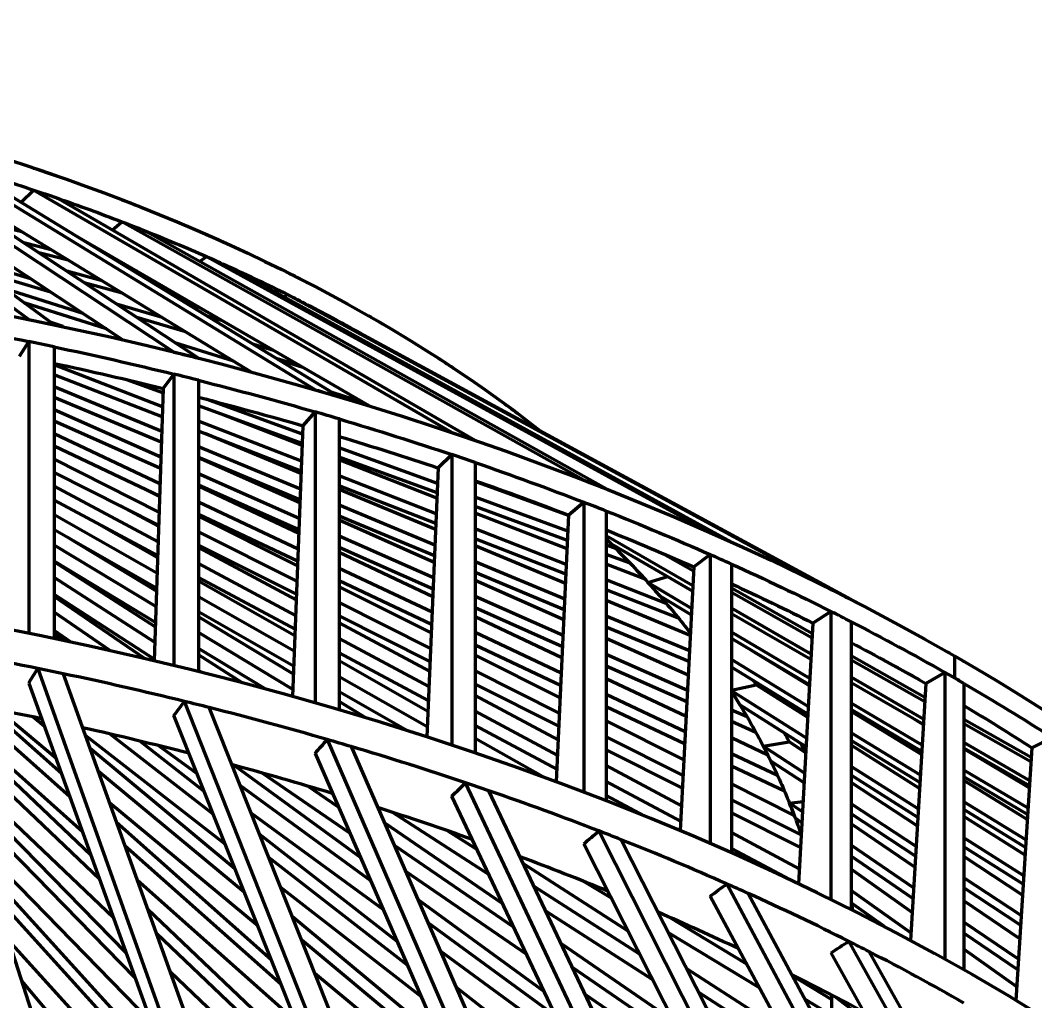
# Model space of a CAD drawing. Header units: inches. Extents: x -0.1 to 57.6, y -5.7 to 33.1.
# Drawn here: x 45.13 to 48.096, y 11.746 to 14.612 of the extents above; entities that cross this region are included whole.
import ezdxf

# ---------------------------------------------------------------- set-up
doc = ezdxf.new("R2010")
doc.units = ezdxf.units.IN
doc.header["$LTSCALE"] = 0.75
doc.header["$MEASUREMENT"] = 0
doc.layers.add('Visible', color=7, linetype='Continuous', lineweight=70)
doc.layers.add('Visible Narrow', color=7, linetype='Continuous', lineweight=35)

msp = doc.modelspace()

# ---------------------------------------------------------------- linework, layer by layer
at = {"layer": 'Visible', "extrusion": (0, 0.817547, -0.575862)}
for p, q in [((45.1545, 13.7382), (44.3416, 14.3355)), ((45.1545, 13.7382), (44.3416, 14.3355)), ((45.2286, 13.7228), (44.4156, 14.3202)), ((45.2286, 13.7228), (44.4156, 14.3202)), ((45.5783, 13.6431), (44.6251, 14.2724)), ((45.5783, 13.6431), (44.6251, 14.2724)), ((45.6506, 13.6251), (44.6974, 14.2544)), ((45.6506, 13.6251), (44.6974, 14.2544)), ((45.4308, 13.6782), (44.5939, 14.2308)), ((45.4308, 13.6782), (44.5939, 14.2308)), ((45.9909, 13.5329), (44.9013, 14.1992)), ((45.9909, 13.5329), (44.9013, 14.1992)), ((46.061, 13.5123), (44.9714, 14.1786)), ((46.061, 13.5123), (44.9714, 14.1786)), ((45.8035, 13.5852), (44.8655, 14.1588)), ((45.8035, 13.5852), (44.8655, 14.1588)), ((45.1321, 14.0803), (45.1688, 14.1161)), ((45.1321, 14.0803), (45.1688, 14.1161)), ((46.3906, 13.408), (45.1688, 14.1161)), ((46.3906, 13.408), (45.1688, 14.1161)), ((46.4583, 13.3849), (45.2366, 14.093)), ((46.4583, 13.3849), (45.2366, 14.093)), ((45.1346, 13.9942), (45.0679, 14.0098)), ((45.3983, 13.9993), (45.4269, 14.0235)), ((45.3983, 13.9993), (45.4269, 14.0235)), ((46.7759, 13.2688), (45.4269, 14.0235)), ((46.7759, 13.2688), (45.4269, 14.0235)), ((46.1491, 13.4857), (45.2954, 13.9805)), ((46.1491, 13.4857), (45.2954, 13.9805)), ((46.841, 13.2434), (45.492, 13.998)), ((46.841, 13.2434), (45.492, 13.998)), ((45.22, 13.942), (45.1399, 13.9623)), ((45.3173, 13.9678), (45.3154, 13.9682)), ((45.3641, 13.9407), (45.3583, 13.942)), ((45.1594, 13.8574), (44.9689, 13.9137)), ((45.2702, 13.9113), (45.184, 13.9331)), ((45.6545, 13.9071), (45.6743, 13.9217)), ((45.6545, 13.9071), (45.6743, 13.9217)), ((47.1453, 13.1161), (45.6743, 13.9217)), ((47.1453, 13.1161), (45.6743, 13.9217)), ((45.4719, 13.8782), (45.4561, 13.8822)), ((47.2075, 13.0883), (45.7365, 13.8939)), ((47.2075, 13.0883), (45.7365, 13.8939)), ((45.2185, 13.8184), (45.018, 13.8776)), ((45.369, 13.8509), (45.2658, 13.8792)), ((45.5269, 13.8463), (45.5063, 13.8515)), ((45.3134, 13.7557), (45.0853, 13.8282)), ((45.4275, 13.8151), (45.3169, 13.8454)), ((45.8998, 13.8045), (45.9101, 13.8112)), ((45.8998, 13.8045), (45.9101, 13.8112)), ((47.4973, 12.9502), (45.9101, 13.8112)), ((47.4973, 12.9502), (45.9101, 13.8112)), ((45.3818, 13.7106), (45.1415, 13.7869)), ((45.5441, 13.7438), (45.4114, 13.783)), ((45.6534, 13.773), (45.6196, 13.7822)), ((47.5563, 12.9202), (45.9691, 13.7812)), ((47.5563, 12.9202), (45.9691, 13.7812)), ((45.6123, 13.7021), (45.4705, 13.744)), ((45.718, 13.7355), (45.6781, 13.7465)), ((45.2548, 13.7173), (45.2201, 13.7291)), ((45.1545, 13.6738), (45.1279, 13.6312)), ((45.1279, 13.6312), (45.1545, 13.6738)), ((45.1545, 13.6738), (45.1279, 13.6312)), ((45.1545, 13.6738), (45.1279, 13.6312)), ((45.1545, 13.6738), (45.1279, 13.6312)), ((45.1545, 13.6738), (45.1545, 12.8213)), ((45.1545, 13.6738), (45.1545, 12.8213)), ((45.1545, 13.6738), (45.1545, 12.8213)), ((45.1545, 13.6738), (45.1545, 12.8213)), ((45.1545, 13.6738), (45.1545, 12.8213)), ((46.1331, 13.6923), (46.1334, 13.6924)), ((46.1331, 13.6923), (46.1334, 13.6924)), ((47.5722, 12.9121), (46.1334, 13.6924)), ((47.5722, 12.9121), (46.1334, 13.6924)), ((45.2286, 13.6585), (45.2286, 12.8061)), ((45.2286, 13.6585), (45.2286, 12.8061)), ((45.2286, 13.6585), (45.2286, 12.8061)), ((45.2286, 13.6585), (45.2286, 12.8061)), ((45.2286, 13.6585), (45.2286, 12.8061)), ((45.7527, 13.6162), (45.5818, 13.6705)), ((45.8695, 13.6477), (45.8116, 13.6648)), ((45.6526, 13.6246), (45.6502, 13.6254)), ((45.9454, 13.6037), (45.8798, 13.6231)), ((45.9549, 13.5982), (45.8834, 13.6209)), ((45.5452, 13.4828), (45.2286, 13.6061)), ((45.5443, 13.4537), (45.2286, 13.5767)), ((45.5466, 13.5241), (45.4414, 13.5625)), ((45.5783, 13.5787), (45.547, 13.5371)), ((45.547, 13.5371), (45.5783, 13.5787)), ((45.5783, 13.5787), (45.547, 13.5371)), ((45.5783, 13.5787), (45.547, 13.5371)), ((45.5783, 13.5787), (45.547, 13.5371)), ((45.5783, 13.5787), (45.5783, 12.7274)), ((45.5783, 13.5787), (45.5783, 12.7274)), ((45.5783, 13.5787), (45.5783, 12.7274)), ((45.5783, 13.5787), (45.5783, 12.7274)), ((45.5783, 13.5787), (45.5783, 12.7274)), ((45.6506, 13.5607), (45.6506, 12.7096)), ((45.6506, 13.5607), (45.6506, 12.7096)), ((45.6506, 13.5607), (45.6506, 12.7096)), ((45.6506, 13.5607), (45.6506, 12.7096)), ((45.6506, 13.5607), (45.6506, 12.7096)), ((45.5429, 13.4114), (45.2286, 13.542)), ((45.547, 13.5371), (45.5206, 12.7412)), ((45.547, 13.5371), (45.5206, 12.7412)), ((45.547, 13.5371), (45.5206, 12.7412)), ((45.547, 13.5371), (45.5206, 12.7412)), ((45.547, 13.5371), (45.5206, 12.7412)), ((46.1311, 13.4961), (46.0404, 13.5249)), ((45.5418, 13.3802), (45.2286, 13.5105)), ((45.9541, 13.4029), (45.6733, 13.5053)), ((45.5404, 13.3367), (45.2286, 13.4749)), ((45.9531, 13.3759), (45.6506, 13.4862)), ((45.9909, 13.4685), (45.9551, 13.4281)), ((45.9551, 13.4281), (45.9909, 13.4685)), ((45.9909, 13.4685), (45.9551, 13.4281)), ((45.9909, 13.4685), (45.9551, 13.4281)), ((45.9909, 13.4685), (45.9551, 13.4281)), ((45.9909, 13.4685), (45.9909, 12.6186)), ((45.9909, 13.4685), (45.9909, 12.6186)), ((45.9909, 13.4685), (45.9909, 12.6186)), ((45.9909, 13.4685), (45.9909, 12.6186)), ((45.9909, 13.4685), (45.9909, 12.6186)), ((45.5393, 13.3034), (45.2286, 13.4411)), ((45.9512, 13.3246), (45.6506, 13.4417)), ((45.9529, 13.3701), (45.7173, 13.4619)), ((46.061, 13.4479), (46.061, 12.5983)), ((46.061, 13.4479), (46.061, 12.5983)), ((46.061, 13.4479), (46.061, 12.5983)), ((46.061, 13.4479), (46.061, 12.5983)), ((46.061, 13.4479), (46.061, 12.5983)), ((45.9501, 13.2956), (45.6506, 13.4123)), ((45.9498, 13.2883), (45.6688, 13.4052)), ((45.9551, 13.4281), (45.9251, 12.6372)), ((45.9551, 13.4281), (45.9251, 12.6372)), ((45.9551, 13.4281), (45.9251, 12.6372)), ((45.9551, 13.4281), (45.9251, 12.6372)), ((45.9551, 13.4281), (45.9251, 12.6372)), ((45.5378, 13.2584), (45.2286, 13.4043)), ((45.5366, 13.2228), (45.2286, 13.3682)), ((45.9481, 13.2429), (45.6506, 13.3666)), ((46.3486, 13.2591), (46.061, 13.3639)), ((45.535, 13.1761), (45.2286, 13.33)), ((45.9469, 13.2118), (45.6506, 13.335)), ((45.9466, 13.2029), (45.6506, 13.334)), ((46.3474, 13.2321), (46.061, 13.3366)), ((46.3467, 13.2166), (46.061, 13.328)), ((46.3906, 13.3436), (46.3505, 13.3046)), ((46.3505, 13.3046), (46.3906, 13.3436)), ((46.3906, 13.3436), (46.3505, 13.3046)), ((46.3906, 13.3436), (46.3505, 13.3046)), ((46.3906, 13.3436), (46.3505, 13.3046)), ((46.3906, 13.3436), (46.3906, 12.4954)), ((46.3906, 13.3436), (46.3906, 12.4954)), ((46.3906, 13.3436), (46.3906, 12.4954)), ((46.3906, 13.3436), (46.3906, 12.4954)), ((46.3906, 13.3436), (46.3906, 12.4954)), ((46.4583, 13.3205), (46.4583, 12.4727)), ((46.4583, 13.3205), (46.4583, 12.4727)), ((46.4583, 13.3205), (46.4583, 12.4727)), ((46.4583, 13.3205), (46.4583, 12.4727)), ((46.4583, 13.3205), (46.4583, 12.4727)), ((45.5338, 13.1381), (45.2286, 13.2914)), ((45.9448, 13.1575), (45.6506, 13.2879)), ((46.3505, 13.3046), (46.317, 12.5195)), ((46.3505, 13.3046), (46.317, 12.5195)), ((46.3505, 13.3046), (46.317, 12.5195)), ((46.3505, 13.3046), (46.317, 12.5195)), ((46.3505, 13.3046), (46.317, 12.5195)), ((46.3505, 13.3046), (46.3501, 13.3047)), ((46.3448, 13.1712), (46.061, 13.2818)), ((46.7316, 13.1656), (46.4583, 13.2652)), ((45.5322, 13.0892), (45.2286, 13.2515)), ((45.5366, 13.2215), (45.4917, 13.244)), ((45.9436, 13.1242), (45.6506, 13.2541)), ((45.9431, 13.1132), (45.6506, 13.2513)), ((46.3436, 13.1423), (46.061, 13.2524)), ((46.3428, 13.1249), (46.061, 13.2421)), ((45.5308, 13.0488), (45.2286, 13.2103)), ((45.9414, 13.0679), (45.6506, 13.2052)), ((46.7294, 13.1202), (46.4583, 13.2191)), ((46.7759, 13.2045), (46.7316, 13.167)), ((46.7316, 13.167), (46.7759, 13.2045)), ((46.7759, 13.2045), (46.7316, 13.167)), ((46.7759, 13.2045), (46.7316, 13.167)), ((46.7759, 13.2045), (46.7316, 13.167)), ((46.7759, 13.2045), (46.7759, 12.3584)), ((46.7759, 13.2045), (46.7759, 12.3584)), ((46.7759, 13.2045), (46.7759, 12.3584)), ((46.7759, 13.2045), (46.7759, 12.3584)), ((46.7759, 13.2045), (46.7759, 12.3584)), ((45.5291, 12.9973), (45.2286, 13.1682)), ((45.5337, 13.1346), (45.4222, 13.1942)), ((45.9401, 13.0324), (45.6506, 13.169)), ((46.3409, 13.0795), (46.061, 13.1959)), ((46.7282, 13.0933), (46.4583, 13.1917)), ((46.727, 13.0685), (46.4583, 13.1731)), ((46.841, 13.179), (46.841, 12.3333)), ((46.841, 13.179), (46.841, 12.3333)), ((46.841, 13.179), (46.841, 12.3333)), ((46.841, 13.179), (46.841, 12.3333)), ((46.841, 13.179), (46.841, 12.3333)), ((45.5306, 13.0427), (45.3477, 13.1466)), ((45.9396, 13.019), (45.6506, 13.1642)), ((46.3396, 13.0485), (46.061, 13.1644)), ((46.3387, 13.029), (46.061, 13.1521)), ((46.7316, 13.167), (46.6949, 12.3888)), ((46.7316, 13.167), (46.6949, 12.3888)), ((46.7316, 13.167), (46.6949, 12.3888)), ((46.7316, 13.167), (46.6949, 12.3888)), ((46.7316, 13.167), (46.6949, 12.3888)), ((45.5277, 12.9542), (45.2286, 13.1242)), ((45.9378, 12.9737), (45.6506, 13.118)), ((46.7248, 13.0231), (46.4583, 13.127)), ((45.5259, 12.8998), (45.2286, 13.0795)), ((45.5274, 12.945), (45.2684, 13.1016)), ((45.9364, 12.9358), (45.6506, 13.0794)), ((46.3368, 12.9837), (46.061, 13.106)), ((46.7235, 12.9942), (46.4583, 13.0975)), ((47.0942, 12.9606), (46.841, 13.1069)), ((47.0942, 12.9606), (46.841, 13.1069)), ((46.8698, 13.0691), (46.841, 13.0795)), ((47.0934, 12.9452), (46.857, 13.0819)), ((47.0934, 12.9452), (46.857, 13.0819)), ((45.9358, 12.9197), (45.6506, 13.0721)), ((46.3354, 12.9505), (46.061, 13.0721)), ((46.3345, 12.9285), (46.061, 13.0576)), ((46.7222, 12.9672), (46.4583, 13.0769)), ((46.9112, 13.0266), (46.841, 13.0522)), ((47.0964, 13.0035), (46.9999, 13.058)), ((47.0964, 13.0035), (46.9999, 13.058)), ((47.1453, 13.0517), (47.097, 13.0159)), ((47.097, 13.0159), (47.1453, 13.0517)), ((47.1453, 13.0517), (47.097, 13.0159)), ((47.1453, 13.0517), (47.097, 13.0159)), ((47.1453, 13.0517), (47.097, 13.0159)), ((47.1453, 13.0517), (47.1453, 12.2081)), ((47.1453, 13.0517), (47.1453, 12.2081)), ((47.1453, 13.0517), (47.1453, 12.2081)), ((47.1453, 13.0517), (47.1453, 12.2081)), ((47.1453, 13.0517), (47.1453, 12.2081)), ((45.5244, 12.8539), (45.2286, 13.0327)), ((45.5239, 12.841), (45.2286, 13.031)), ((45.9341, 12.8744), (45.6506, 13.0259)), ((46.7201, 12.9219), (46.4583, 13.0307)), ((46.955, 12.9796), (46.841, 13.024)), ((47.2075, 13.0239), (47.2075, 12.1807)), ((47.2075, 13.0239), (47.2075, 12.1807)), ((47.2075, 13.0239), (47.2075, 12.1807)), ((47.2075, 13.0239), (47.2075, 12.1807)), ((47.2075, 13.0239), (47.2075, 12.1807)), ((46.3325, 12.8833), (46.061, 13.0114)), ((46.7186, 12.8909), (46.4583, 12.9991)), ((47.097, 13.0159), (47.0573, 12.2457)), ((47.097, 13.0159), (47.0573, 12.2457)), ((47.097, 13.0159), (47.0573, 12.2457)), ((47.097, 13.0159), (47.0573, 12.2457)), ((47.097, 13.0159), (47.0573, 12.2457)), ((47.097, 13.0157), (47.0956, 13.0165)), ((47.097, 13.0157), (47.0956, 13.0165)), ((45.5224, 12.7958), (45.2286, 12.9848)), ((45.9325, 12.8341), (45.6506, 12.9848)), ((45.9318, 12.8146), (45.6506, 12.9745)), ((46.331, 12.8478), (46.061, 12.9753)), ((46.7172, 12.8613), (46.4583, 12.976)), ((47.0167, 12.9094), (46.841, 12.9779)), ((46.9631, 12.9707), (47.0203, 12.9874)), ((46.9631, 12.9707), (47.0203, 12.9874)), ((47.0908, 12.8948), (46.9631, 12.9707)), ((47.0908, 12.8948), (46.9631, 12.9707)), ((45.5208, 12.7469), (45.2286, 12.9349)), ((46.3299, 12.8229), (46.061, 12.958)), ((47.0528, 12.8659), (46.841, 12.9484)), ((47.4434, 12.8201), (47.2075, 12.9533)), ((47.4434, 12.8201), (47.2075, 12.9533)), ((47.4427, 12.8079), (47.2075, 12.9408)), ((47.4427, 12.8079), (47.2075, 12.9408)), ((45.4945, 12.7473), (45.2286, 12.9294)), ((45.9301, 12.7694), (45.6506, 12.9283)), ((46.328, 12.7777), (46.061, 12.9118)), ((46.7151, 12.816), (46.4583, 12.9298)), ((47.0867, 12.8156), (46.841, 12.9178)), ((47.0898, 12.8762), (46.9989, 12.9303)), ((47.0898, 12.8762), (46.9989, 12.9303)), ((45.3932, 12.7705), (45.2286, 12.8833)), ((45.9284, 12.7264), (45.6506, 12.8844)), ((46.3264, 12.7399), (46.061, 12.8732)), ((46.7135, 12.7829), (46.4583, 12.896)), ((47.0844, 12.7704), (46.841, 12.8716)), ((47.4401, 12.7606), (47.2075, 12.8951)), ((47.4401, 12.7606), (47.2075, 12.8951)), ((47.4392, 12.7452), (47.2075, 12.8792)), ((47.4392, 12.7452), (47.2075, 12.8792)), ((47.4973, 12.8858), (47.4452, 12.8518)), ((47.4452, 12.8518), (47.4973, 12.8858)), ((47.4973, 12.8858), (47.4452, 12.8518)), ((47.4973, 12.8858), (47.4452, 12.8518)), ((47.4973, 12.8858), (47.4452, 12.8518)), ((47.4973, 12.8858), (47.4973, 12.0452)), ((47.4973, 12.8858), (47.4973, 12.0452)), ((47.4973, 12.8858), (47.4973, 12.0452)), ((47.4973, 12.8858), (47.4973, 12.0452)), ((47.4973, 12.8858), (47.4973, 12.0452)), ((45.9276, 12.7031), (45.6506, 12.8705)), ((46.3252, 12.7115), (46.061, 12.8527)), ((46.712, 12.7503), (46.4583, 12.87)), ((47.4452, 12.8518), (47.4028, 12.0909)), ((47.4452, 12.8518), (47.4028, 12.0909)), ((47.4452, 12.8518), (47.4028, 12.0909)), ((47.4452, 12.8518), (47.4028, 12.0909)), ((47.4452, 12.8518), (47.4028, 12.0909)), ((47.5563, 12.8559), (47.5563, 12.0158)), ((47.5563, 12.8559), (47.5563, 12.0158)), ((47.5563, 12.8559), (47.5563, 12.0158)), ((47.5563, 12.8559), (47.5563, 12.0158)), ((47.5563, 12.8559), (47.5563, 12.0158)), ((45.2791, 12.7955), (45.2286, 12.83)), ((45.2553, 12.8005), (45.2286, 12.82)), ((45.9258, 12.6579), (45.6506, 12.8244)), ((46.7098, 12.7052), (46.4583, 12.8239)), ((47.0828, 12.7395), (46.841, 12.84)), ((47.4361, 12.6897), (47.2075, 12.8255)), ((47.4361, 12.6897), (47.2075, 12.8255)), ((45.3087, 11.2659), (44.8188, 12.7871)), ((46.3233, 12.6664), (46.061, 12.8066)), ((46.7082, 12.6698), (46.4583, 12.7877)), ((47.0807, 12.7001), (46.841, 12.8064)), ((47.4351, 12.6711), (47.2075, 12.8063)), ((47.4351, 12.6711), (47.2075, 12.8063)), ((45.8476, 12.6584), (45.6506, 12.7776)), ((45.7796, 12.6765), (45.6506, 12.7595)), ((46.3216, 12.6261), (46.061, 12.7654)), ((46.7065, 12.6337), (46.4583, 12.7584)), ((47.0784, 12.655), (46.841, 12.7602)), ((47.4349, 12.6681), (47.2657, 12.7717)), ((47.4349, 12.6681), (47.2657, 12.7717)), ((47.7723, 12.6343), (47.5563, 12.7563)), ((47.7723, 12.6343), (47.5563, 12.7563)), ((47.8584, 12.756), (47.8584, 12.6916)), ((47.8584, 12.756), (47.8584, 12.6916)), ((46.3202, 12.5938), (46.061, 12.7411)), ((47.0767, 12.622), (46.841, 12.7264)), ((47.4316, 12.6079), (47.2075, 12.7451)), ((47.4316, 12.6079), (47.2075, 12.7451)), ((47.7716, 12.6222), (47.5563, 12.7438)), ((47.7716, 12.6222), (47.5563, 12.7438)), ((47.7567, 12.6858), (47.6505, 12.7446)), ((47.7567, 12.6858), (47.6505, 12.7446)), ((45.1812, 12.7193), (45.8009, 10.9825)), ((45.2553, 12.704), (45.8924, 10.9298)), ((45.6601, 12.7072), (45.6506, 12.7134)), ((46.3182, 12.5487), (46.061, 12.695)), ((46.7043, 12.5886), (46.4583, 12.7122)), ((47.4304, 12.5862), (47.2075, 12.7227)), ((47.4304, 12.5862), (47.2075, 12.7227)), ((47.7685, 12.5708), (47.5563, 12.6934)), ((47.7685, 12.5708), (47.5563, 12.6934)), ((47.8305, 12.7076), (47.7748, 12.6755)), ((47.8305, 12.7076), (47.7748, 12.6755)), ((47.7748, 12.6755), (47.8305, 12.7076)), ((47.8305, 12.7076), (47.7748, 12.6755)), ((47.8305, 12.7076), (47.7748, 12.6755)), ((47.8305, 12.7076), (47.8305, 11.8705)), ((47.8305, 12.7076), (47.8305, 11.8705)), ((47.8305, 12.7076), (47.8305, 11.8705)), ((47.8305, 12.7076), (47.8305, 11.8705)), ((47.8305, 12.7076), (47.8305, 11.8705)), ((45.1545, 12.6767), (45.7581, 11.0071)), ((46.7026, 12.5509), (46.4583, 12.6736)), ((47.0745, 12.5792), (46.841, 12.6894)), ((47.2075, 12.6563), (47.2792, 12.6712)), ((47.2075, 12.6563), (47.2792, 12.6712)), ((47.4298, 12.5758), (47.2792, 12.6712)), ((47.4298, 12.5758), (47.2792, 12.6712)), ((47.7676, 12.5554), (47.5563, 12.6776)), ((47.7676, 12.5554), (47.5563, 12.6776)), ((47.7748, 12.6755), (47.73, 11.9254)), ((47.7748, 12.6755), (47.73, 11.9254)), ((47.7748, 12.6755), (47.73, 11.9254)), ((47.7748, 12.6755), (47.73, 11.9254)), ((47.7748, 12.6755), (47.73, 11.9254)), ((47.8861, 12.6755), (47.8861, 11.8391)), ((47.8861, 12.6755), (47.8861, 11.8391)), ((47.8861, 12.6755), (47.8861, 11.8391)), ((47.8861, 12.6755), (47.8861, 11.8391)), ((47.8861, 12.6755), (47.8861, 11.8391)), ((46.2609, 12.5374), (46.061, 12.651)), ((46.7007, 12.5109), (46.4583, 12.6404)), ((47.0722, 12.5341), (46.841, 12.6432)), ((47.4265, 12.5157), (47.2075, 12.6543)), ((47.4265, 12.5157), (47.2075, 12.6543)), ((47.2146, 12.6408), (47.2075, 12.644)), ((45.3115, 12.2425), (44.8899, 12.6169)), ((45.2746, 12.3447), (44.967, 12.6178)), ((45.25, 12.4127), (45.0335, 12.6049)), ((46.3921, 10.6421), (45.6096, 12.6232)), ((46.4831, 10.5897), (45.6818, 12.6052)), ((46.1394, 12.575), (46.061, 12.6224)), ((47.0704, 12.4988), (46.841, 12.6071)), ((47.4251, 12.4908), (47.2317, 12.6132)), ((47.4251, 12.4908), (47.2317, 12.6132)), ((47.764, 12.4949), (47.5563, 12.6183)), ((47.764, 12.4949), (47.5563, 12.6183)), ((45.2338, 12.4574), (45.0633, 12.599)), ((45.2003, 12.55), (45.1669, 12.5777)), ((46.3407, 10.6717), (45.5783, 12.5816)), ((46.6985, 12.4658), (46.4583, 12.5942)), ((47.2529, 12.5777), (47.2075, 12.5978)), ((47.7629, 12.4764), (47.5563, 12.5991)), ((47.7629, 12.4764), (47.5563, 12.5991)), ((47.7624, 12.4676), (47.5563, 12.5938)), ((47.7624, 12.4676), (47.5563, 12.5938)), ((45.3618, 12.1035), (44.8964, 12.5462)), ((45.3363, 12.1739), (44.9305, 12.56)), ((46.6967, 12.4257), (46.4583, 12.553)), ((47.0679, 12.4521), (46.841, 12.5661)), ((47.2784, 12.5325), (47.2075, 12.564)), ((47.7676, 12.555), (47.7426, 12.5699)), ((47.7676, 12.555), (47.7426, 12.5699)), ((48.0827, 12.4591), (47.8861, 12.5701)), ((48.0827, 12.4591), (47.8861, 12.5701)), ((48.0819, 12.447), (47.8861, 12.5576)), ((48.0819, 12.447), (47.8861, 12.5576)), ((45.7281, 12.2062), (45.3201, 12.5236)), ((45.693, 12.2941), (45.3927, 12.5278)), ((47.0656, 12.4071), (46.841, 12.52)), ((47.3131, 12.4666), (47.2075, 12.5164)), ((47.7588, 12.4075), (47.5563, 12.5315)), ((47.7588, 12.4075), (47.5563, 12.5315)), ((48.1436, 12.5177), (48.0845, 12.4877)), ((48.0845, 12.4877), (48.1436, 12.5177)), ((48.1436, 12.5177), (48.0845, 12.4877)), ((48.1436, 12.5177), (48.0845, 12.4877)), ((48.1436, 12.5177), (48.0845, 12.4877)), ((45.6663, 12.3611), (45.4781, 12.5075)), ((45.6457, 12.4128), (45.5349, 12.4936)), ((46.0266, 12.5118), (46.985, 10.3006)), ((46.0968, 12.4912), (47.0745, 10.2491)), ((46.6551, 12.4034), (46.4583, 12.5152)), ((47.2998, 12.4925), (47.3755, 12.5051)), ((47.2998, 12.4925), (47.3755, 12.5051)), ((47.4207, 12.4132), (47.2998, 12.4925)), ((47.4207, 12.4132), (47.2998, 12.4925)), ((47.4241, 12.4732), (47.3755, 12.5051)), ((47.4241, 12.4732), (47.3755, 12.5051)), ((47.7575, 12.3859), (47.5563, 12.509)), ((47.7575, 12.3859), (47.5563, 12.509)), ((47.7565, 12.369), (47.5563, 12.4957)), ((47.7565, 12.369), (47.5563, 12.4957)), ((48.0784, 12.3916), (47.8861, 12.5028)), ((48.0784, 12.3916), (47.8861, 12.5028)), ((48.0775, 12.3763), (47.8861, 12.4869)), ((48.0775, 12.3763), (47.8861, 12.4869)), ((48.0845, 12.4877), (48.0377, 11.7501)), ((48.0845, 12.4877), (48.0377, 11.7501)), ((48.0845, 12.4877), (48.0377, 11.7501)), ((48.0845, 12.4877), (48.0377, 11.7501)), ((48.0845, 12.4877), (48.0377, 11.7501)), ((45.757, 12.1339), (45.3338, 12.4853)), ((45.9909, 12.4714), (46.9241, 10.3357)), ((47.0637, 12.3695), (46.841, 12.4814)), ((47.3418, 12.4069), (47.2075, 12.4702)), ((48.0771, 12.3712), (47.8861, 12.4846)), ((48.0771, 12.3712), (47.8861, 12.4846)), ((45.4028, 11.9901), (44.931, 12.439)), ((46.1239, 12.1669), (45.7537, 12.4369)), ((47.061, 12.3182), (46.841, 12.4359)), ((47.362, 12.3611), (47.2075, 12.4341)), ((47.4192, 12.3851), (47.3218, 12.4489)), ((47.4192, 12.3851), (47.3218, 12.4489)), ((47.7529, 12.309), (47.5563, 12.4335)), ((47.7529, 12.309), (47.5563, 12.4335)), ((45.7846, 12.0648), (45.3575, 12.4195)), ((46.0927, 12.2383), (45.8355, 12.4144)), ((47.7514, 12.2842), (47.5563, 12.4077)), ((47.7514, 12.2842), (47.5563, 12.4077)), ((48.0733, 12.3112), (47.8861, 12.4224)), ((48.0733, 12.3112), (47.8861, 12.4224)), ((48.0722, 12.2927), (47.8861, 12.4032)), ((48.0722, 12.2927), (47.8861, 12.4032)), ((45.4394, 11.8889), (44.9457, 12.3933)), ((46.1535, 12.0992), (45.7725, 12.3771)), ((46.0595, 12.3143), (45.9695, 12.3759)), ((47.571, 9.9632), (46.4307, 12.3855)), ((47.0587, 12.2733), (46.841, 12.3897)), ((47.3907, 12.29), (47.2075, 12.382)), ((47.75, 12.2594), (47.5563, 12.3865)), ((47.75, 12.2594), (47.5563, 12.3865)), ((48.0712, 12.2785), (47.8861, 12.3918)), ((48.0712, 12.2785), (47.8861, 12.3918)), ((47.4997, 10.0042), (46.3906, 12.3464)), ((47.6575, 9.9134), (46.4984, 12.3624)), ((46.9521, 12.2891), (46.841, 12.3485)), ((45.4658, 11.8156), (44.9678, 12.3245)), ((45.8233, 11.9678), (45.3906, 12.3272)), ((47.4107, 12.2337), (47.2075, 12.3358)), ((47.3766, 12.326), (47.4162, 12.3311)), ((47.3766, 12.326), (47.4162, 12.3311)), ((47.4145, 12.3002), (47.3766, 12.326)), ((47.4145, 12.3002), (47.3766, 12.326)), ((47.7464, 12.1995), (47.5563, 12.3242)), ((47.7464, 12.1995), (47.5563, 12.3242)), ((48.0674, 12.2185), (47.8861, 12.3295)), ((48.0674, 12.2185), (47.8861, 12.3295)), ((46.1899, 12.0158), (45.8043, 12.2971)), ((46.4989, 12.1177), (46.2164, 12.2995)), ((47.4087, 12.1962), (47.2075, 12.2973)), ((47.4127, 12.2689), (47.3938, 12.2818)), ((47.4127, 12.2689), (47.3938, 12.2818)), ((47.7447, 12.1715), (47.5563, 12.2951)), ((47.7447, 12.1715), (47.5563, 12.2951)), ((48.0661, 12.1969), (47.8861, 12.3071)), ((48.0661, 12.1969), (47.8861, 12.3071)), ((48.0646, 12.1739), (47.8861, 12.2869)), ((48.0646, 12.1739), (47.8861, 12.2869)), ((45.8631, 11.8682), (45.4114, 12.2693)), ((46.5397, 12.0316), (46.1939, 12.2684)), ((47.7427, 12.1388), (47.5563, 12.2658)), ((47.7427, 12.1388), (47.5563, 12.2658)), ((46.231, 11.9219), (45.8293, 12.2344)), ((46.4649, 12.1895), (46.378, 12.2454)), ((46.8201, 12.2448), (48.138, 9.6367)), ((46.8853, 12.2193), (48.2197, 9.5896)), ((47.4052, 12.1343), (47.2075, 12.24)), ((48.0608, 12.1141), (47.8861, 12.2247)), ((48.0608, 12.1141), (47.8861, 12.2247)), ((45.5117, 11.6888), (45.0062, 12.2053)), ((45.8916, 11.7967), (45.4357, 12.2015)), ((46.572, 11.9633), (46.2226, 12.2026)), ((46.7759, 12.2073), (48.0559, 9.684)), ((47.3778, 12.1028), (47.2075, 12.1938)), ((47.7392, 12.0789), (47.5563, 12.2036)), ((47.7392, 12.0789), (47.5563, 12.2036)), ((48.0592, 12.0893), (47.8861, 12.1989)), ((48.0592, 12.0893), (47.8861, 12.1989)), ((46.2615, 11.852), (45.8558, 12.1675)), ((47.7373, 12.0477), (47.5563, 12.171)), ((47.7373, 12.0477), (47.5563, 12.171)), ((48.0572, 12.0578), (47.8861, 12.1701)), ((48.0572, 12.0578), (47.8861, 12.1701)), ((45.5648, 11.542), (45.0305, 12.1298)), ((46.9052, 11.9524), (46.5994, 12.1491)), ((47.7349, 12.0067), (47.5563, 12.1334)), ((47.7349, 12.0067), (47.5563, 12.1334)), ((46.6093, 11.8845), (46.2557, 12.1267)), ((48.0534, 11.998), (47.8861, 12.1078)), ((48.0534, 11.998), (47.8861, 12.1078)), ((45.9345, 11.6892), (45.4723, 12.0997)), ((46.3017, 11.7601), (45.8907, 12.0798)), ((46.94, 11.8838), (46.6308, 12.0828)), ((46.8565, 12.0483), (46.7738, 12.0983)), ((47.1935, 12.0904), (48.6714, 9.3295)), ((47.7313, 11.947), (47.5563, 12.0711)), ((47.7313, 11.947), (47.5563, 12.0711)), ((48.0517, 11.9701), (47.8861, 12.0787)), ((48.0517, 11.9701), (47.8861, 12.0787)), ((45.5925, 11.4653), (45.0535, 12.0583)), ((46.6612, 11.775), (46.2915, 12.0447)), ((47.1453, 12.0545), (48.5786, 9.3829)), ((47.2557, 12.0626), (48.7463, 9.2863)), ((48.0491, 11.93), (47.8861, 12.041)), ((48.0491, 11.93), (47.8861, 12.041)), ((45.9889, 11.553), (45.5024, 12.0158)), ((47.6546, 11.9654), (47.5563, 12.0351)), ((47.6546, 11.9654), (47.5563, 12.0351)), ((46.3555, 11.6368), (45.9245, 11.9948)), ((46.9776, 11.8097), (46.6647, 12.011)), ((47.2517, 11.8562), (47.0248, 11.9934)), ((46.6946, 11.7044), (46.321, 11.977)), ((48.0453, 11.8703), (47.8861, 11.9788)), ((48.0453, 11.8703), (47.8861, 11.9788)), ((45.6442, 11.3222), (45.0965, 11.9248)), ((46.0186, 11.4786), (45.5276, 11.9457)), ((46.3872, 11.5644), (45.9519, 11.9259)), ((47.2888, 11.7869), (47.0232, 11.9476)), ((47.5493, 11.9227), (49.1292, 9.0979)), ((48.0434, 11.8391), (47.8861, 11.9462)), ((48.0434, 11.8391), (47.8861, 11.9462)), ((46.7357, 11.6177), (46.3573, 11.8937)), ((47.0382, 11.6902), (46.7103, 11.9148)), ((47.6084, 11.8927), (49.19, 9.0692)), ((48.0403, 11.7901), (47.8861, 11.8994)), ((48.0403, 11.7901), (47.8861, 11.8994)), ((47.4973, 11.8887), (49.0529, 9.1098)), ((47.0741, 11.6195), (46.7426, 11.8465)), ((47.3555, 11.6627), (47.0767, 11.842)), ((45.721, 11.1099), (45.1344, 11.8071)), ((46.0665, 11.3586), (45.5682, 11.8327)), ((46.4317, 11.4626), (45.9904, 11.8291)), ((47.4993, 11.7526), (47.3851, 11.8217)), ((46.8019, 11.4778), (46.4036, 11.7876)), ((47.1154, 11.5379), (46.7799, 11.7677)), ((47.3933, 11.5922), (47.1115, 11.7735)), ((47.4987, 11.7068), (47.4218, 11.7534)), ((47.6139, 11.6803), (47.5099, 11.7607)), ((47.6139, 11.6803), (47.5099, 11.7607))]:
    msp.add_line(p, q, dxfattribs=at)
at = {"layer": 'Visible', "extrusion": (-2.91684e-16, 4.85723e-16, -1)}
for centre, major_axis, start_param, end_param in [((42.7394, 11.7703), (4.8394, 0), 3.926991, 5.652786), ((42.7394, 11.7059), (-4.8394, 0), 2.159563, 2.175834), ((42.7394, 11.7059), (-4.8394, 0), 2.238666, 2.285227), ((42.7394, 11.7059), (-4.8394, 0), 2.285227, 2.301498), ((42.7394, 11.7703), (4.8394, 0), -0.319329, -0.314183), ((42.7394, 11.7703), (-4.8394, 0), 3.046579, 3.0541)]:
    msp.add_ellipse(centre, major_axis=major_axis, ratio=0.575862, start_param=start_param, end_param=end_param, dxfattribs=at)
at = {"layer": 'Visible', "extrusion": (-2.9383e-16, 4.85723e-16, -1)}
for centre, major_axis, start_param, end_param in [((42.7394, 9.8082), (7.2394, 0), 3.403392, 5.497787), ((42.7394, 9.7438), (7.2394, 0), -1.282615, -1.230659), ((42.7394, 9.7438), (7.2394, 0), -1.156951, -1.104996), ((42.7394, 9.7438), (-7.2394, 0), 2.047474, 2.099429), ((42.7394, 9.7438), (-7.2394, 0), 2.110305, 2.162261), ((42.7394, 9.7438), (7.2394, 0), -0.905624, -0.853668), ((42.7394, 9.8082), (-7.2394, 0), 2.287924, 2.298801), ((42.7394, 9.8082), (-7.2394, 0), 2.287924, 2.298801), ((42.7394, 9.7438), (7.2394, 0), -0.842792, -0.790837), ((42.7394, 9.8082), (7.2394, 0), -0.785398, 0), ((42.7394, 9.7438), (-7.2394, 0), 2.361633, 2.413588)]:
    msp.add_ellipse(centre, major_axis=major_axis, ratio=0.575862, start_param=start_param, end_param=end_param, dxfattribs=at)
at = {"layer": 'Visible', "extrusion": (-3.46945e-16, 3.46945e-16, -1)}
for centre, major_axis, start_param, end_param in [((42.7394, 11.7059), (-4.8394, 0), 2.050171, 2.096732), ((42.7394, 11.7059), (4.8394, 0), -1.044861, -1.02859), ((42.7394, 11.7059), (4.8394, 0), -1.044861, -1.02859), ((42.7394, 11.7059), (-4.8394, 0), 2.113003, 2.159563), ((42.7394, 11.7059), (-4.8394, 0), 2.159563, 2.175834), ((42.7394, 11.7059), (-4.8394, 0), 2.175834, 2.222395), ((42.7394, 11.7059), (-4.8394, 0), 2.222395, 2.238666), ((42.7394, 11.7059), (4.8394, 0), -0.840095, -0.793534), ((42.7394, 11.7059), (4.8394, 0), -0.358512, -0.353711), ((42.7394, 11.7059), (4.8394, 0), -0.300498, -0.290879), ((42.7394, 11.7703), (4.8394, 0), -0.265148, -0.255634)]:
    msp.add_ellipse(centre, major_axis=major_axis, ratio=0.575862, start_param=start_param, end_param=end_param, dxfattribs=at)
at = {"layer": 'Visible', "extrusion": (-2.32512e-16, 2.77556e-16, -1)}
for major_axis, start_param, end_param in [((4.8394, 0), -1.044861, -1.02859), ((4.8394, 0), -0.919197, -0.902926), ((-4.8394, 0), 2.285227, 2.301498), ((-4.8394, 0), 2.348059, 2.36433), ((4.8394, 0), -0.730702, -0.714431), ((4.8394, 0), -0.66787, -0.651599), ((-4.8394, 0), 3.046579, 3.0541)]:
    msp.add_ellipse((42.7394, 11.7703), major_axis=major_axis, ratio=0.575862, start_param=start_param, end_param=end_param, dxfattribs=at)
at = {"layer": 'Visible', "extrusion": (-3.94648e-16, 3.46945e-16, -1)}
for centre, start_param, end_param in [((42.7394, 11.7703), 2.159563, 2.175834), ((42.7394, 11.7059), 2.222395, 2.238666)]:
    msp.add_ellipse(centre, major_axis=(-4.8394, 0), ratio=0.575862, start_param=start_param, end_param=end_param, dxfattribs=at)
at = {"layer": 'Visible', "extrusion": (-1.73605e-16, 4.16334e-16, -1)}
msp.add_ellipse((42.7394, 11.7059), major_axis=(-4.8394, 0), ratio=0.575862, start_param=2.285227, end_param=2.301498, dxfattribs=at)
at = {"layer": 'Visible', "extrusion": (-3.11782e-16, 2.77556e-16, -1)}
msp.add_ellipse((42.7394, 9.8082), major_axis=(-7.2394, 0), ratio=0.575862, start_param=1.910933, end_param=1.92181, dxfattribs=at)
msp.add_ellipse((42.7394, 9.8082), major_axis=(-7.2394, 0), ratio=0.575862, start_param=1.910933, end_param=1.92181, dxfattribs=at)
at = {"layer": 'Visible'}
for centre, major_axis, start_param, end_param in [((42.7394, 9.7438), (7.2394, 0), 1.219783, 1.230659), ((42.7394, 9.7438), (7.2394, 0), 1.219783, 1.230659), ((42.7394, 9.7438), (7.2394, 0), 1.219783, 1.230659), ((42.7394, 9.7438), (7.2394, 0), 1.219783, 1.230659), ((42.7394, 9.7438), (7.2394, 0), 1.156951, 1.167828), ((42.7394, 9.7438), (7.2394, 0), 1.156951, 1.167828), ((42.7394, 9.7438), (7.2394, 0), 1.156951, 1.167828), ((42.7394, 9.7438), (7.2394, 0), 1.156951, 1.167828), ((42.7394, 9.7438), (7.2394, 0), 1.094119, 1.104996), ((42.7394, 9.7438), (7.2394, 0), 1.094119, 1.104996), ((42.7394, 9.7438), (7.2394, 0), 1.094119, 1.104996), ((42.7394, 9.7438), (7.2394, 0), 1.094119, 1.104996), ((42.7394, 9.7438), (-7.2394, 0), 4.17288, 4.183757), ((42.7394, 9.7438), (-7.2394, 0), 4.17288, 4.183757), ((42.7394, 9.7438), (-7.2394, 0), 4.17288, 4.183757), ((42.7394, 9.7438), (-7.2394, 0), 4.17288, 4.183757), ((42.7394, 9.7438), (7.2394, 0), 0.968455, 0.979332), ((42.7394, 9.7438), (7.2394, 0), 0.968455, 0.979332), ((42.7394, 9.7438), (7.2394, 0), 0.968455, 0.979332), ((42.7394, 9.7438), (7.2394, 0), 0.968455, 0.979332), ((42.7394, 8.8432), (7.3181, 0), 0.144211, 2.879793), ((42.7394, 11.7059), (4.7606, 0), 0.525801, 0.532435), ((42.7394, 9.7438), (7.2394, 0), 0.905624, 0.9165), ((42.7394, 9.7438), (7.2394, 0), 0.905624, 0.9165), ((42.7394, 9.7438), (7.2394, 0), 0.905624, 0.9165), ((42.7394, 9.7438), (7.2394, 0), 0.905624, 0.9165), ((42.7394, 11.7059), (4.7606, 0), 0.462969, 0.479509), ((42.7394, 9.7438), (-7.2394, 0), 3.984384, 3.995261), ((42.7394, 9.7438), (-7.2394, 0), 3.984384, 3.995261), ((42.7394, 9.7438), (-7.2394, 0), 3.984384, 3.995261), ((42.7394, 9.7438), (-7.2394, 0), 3.984384, 3.995261), ((42.7394, 8.7466), (7.3181, 0), 1.230601, 1.282673), ((42.7394, 8.7466), (7.3181, 0), 1.219841, 1.230601), ((42.7394, 8.7466), (-7.3181, 0), 4.309362, 4.361434), ((42.7394, 9.7438), (-7.2394, 0), 3.921552, 3.932429), ((42.7394, 9.7438), (7.2394, 0), 0.785398, 0.790837), ((42.7394, 9.7438), (-7.2394, 0), 3.921552, 3.932429), ((42.7394, 9.7438), (-7.2394, 0), 3.921552, 3.932429), ((42.7394, 9.7438), (7.2394, 0), 0.77996, 0.785398), ((42.7394, 8.7466), (7.0819, 0), 1.21711, 1.265592), ((42.7394, 11.7059), (4.7606, 0), 0.337305, 0.352383), ((42.7394, 8.7466), (-7.3181, 0), 4.298602, 4.309362), ((42.7394, 8.7466), (-7.3181, 0), 4.24653, 4.298602), ((42.7394, 8.7466), (7.0819, 0), 1.151554, 1.19903), ((42.7394, 8.7466), (-7.3181, 0), 4.23577, 4.24653), ((42.7394, 8.7466), (7.3181, 0), 1.042105, 1.094178), ((42.7394, 11.7059), (4.7606, 0), 0.274473, 0.291013), ((42.7394, 8.7466), (7.0819, 0), 1.085629, 1.132), ((42.7394, 8.7466), (7.3181, 0), 1.031346, 1.042105), ((42.7394, 8.7466), (7.3181, 0), 0.979274, 1.031346), ((42.7394, 8.7466), (7.0819, 0), 1.019233, 1.064369), ((42.7394, 11.7059), (4.7606, 0), 0.211641, 0.228182), ((42.7394, 8.7466), (-7.3181, 0), 4.110107, 4.120866), ((42.7394, 8.7466), (-7.3181, 0), 4.058034, 4.110107), ((42.7394, 8.7466), (7.0819, 0), 0.952225, 0.99596), ((42.7394, 8.7466), (7.3181, 0), 0.905682, 0.916442), ((42.7394, 8.7466), (7.3181, 0), 0.85361, 0.905682), ((42.7394, 8.7466), (7.0819, 0), 0.884412, 0.926527), ((42.7394, 8.7466), (7.3181, 0), 0.84285, 0.85361), ((42.7394, 8.7466), (-7.3181, 0), 3.932371, 3.984443), ((42.7394, 8.7466), (-7.0819, 0), 3.957097, 3.9973)]:
    msp.add_ellipse(centre, major_axis=major_axis, ratio=0.575862, start_param=start_param, end_param=end_param, dxfattribs=at)
at = {"layer": 'Visible', "extrusion": (-3.51944e-16, 4.16334e-16, -1)}
msp.add_ellipse((42.7394, 13.1775), major_axis=(2.3606, 0), ratio=0.575862, start_param=-0.368784, end_param=0.246406, dxfattribs=at)
at = {"layer": 'Visible', "extrusion": (-2.59604e-16, 3.46945e-16, -1)}
for major_axis, start_param, end_param in [((-7.2394, 0), 1.92181, 1.973765), ((7.2394, 0), -0.968455, -0.9165)]:
    msp.add_ellipse((42.7394, 9.7438), major_axis=major_axis, ratio=0.575862, start_param=start_param, end_param=end_param, dxfattribs=at)
at = {"layer": 'Visible', "extrusion": (-3.30671e-16, 3.46945e-16, -1)}
for major_axis, start_param, end_param in [((-7.2394, 0), 1.973765, 1.984642), ((-7.2394, 0), 1.973765, 1.984642), ((-7.2394, 0), 2.036597, 2.047474), ((-7.2394, 0), 2.036597, 2.047474), ((-7.2394, 0), 2.099429, 2.110305), ((-7.2394, 0), 2.099429, 2.110305), ((-7.2394, 0), 2.162261, 2.173137), ((-7.2394, 0), 2.162261, 2.173137), ((7.2394, 0), -0.9165, -0.905624), ((7.2394, 0), -0.9165, -0.905624), ((7.2394, 0), -0.790837, -0.77996), ((7.2394, 0), -0.790837, -0.77996)]:
    msp.add_ellipse((42.7394, 9.8082), major_axis=major_axis, ratio=0.575862, start_param=start_param, end_param=end_param, dxfattribs=at)
at = {"layer": 'Visible', "extrusion": (-3.49588e-16, 4.16334e-16, -1)}
for major_axis, start_param, end_param in [((7.1606, 0), -1.215753, -1.167887), ((-7.1606, 0), 2.05316, 2.099369), ((-7.1606, 0), 2.116903, 2.162201), ((-7.1606, 0), 2.244624, 2.287864), ((-7.1606, 0), 2.372813, 2.413528)]:
    msp.add_ellipse((42.7394, 9.7438), major_axis=major_axis, ratio=0.575862, start_param=start_param, end_param=end_param, dxfattribs=at)
at = {"layer": 'Visible', "extrusion": (-3.16682e-16, 4.85723e-16, -1)}
for major_axis, start_param, end_param in [((-7.1606, 0), 1.989477, 2.036537), ((7.1606, 0), -0.960875, -0.91656), ((-7.1606, 0), 2.308646, 2.350696)]:
    msp.add_ellipse((42.7394, 9.7438), major_axis=major_axis, ratio=0.575862, start_param=start_param, end_param=end_param, dxfattribs=at)
at = {"layer": 'Visible', "extrusion": (-3.61307e-16, 3.46945e-16, -1)}
for major_axis, start_param, end_param in [((-4.7606, 0), 2.609157, 2.615792), ((-4.7606, 0), 2.615792, 2.662084), ((4.7606, 0), -0.462969, -0.419591), ((4.7606, 0), -0.337305, -0.291013), ((-4.7606, 0), 2.850579, 2.867119), ((-4.7606, 0), 2.913411, 2.929951), ((-4.7606, 0), 3.11948, 3.164739)]:
    msp.add_ellipse((42.7394, 11.7059), major_axis=major_axis, ratio=0.575862, start_param=start_param, end_param=end_param, dxfattribs=at)
at = {"layer": 'Visible', "extrusion": (-2.91918e-16, 6.245e-16, -1)}
for major_axis, start_param, end_param in [((-4.7606, 0), 2.662084, 2.678624), ((4.7606, 0), -0.274473, -0.228182), ((-4.7606, 0), 2.929951, 2.947668)]:
    msp.add_ellipse((42.7394, 11.7059), major_axis=major_axis, ratio=0.575862, start_param=start_param, end_param=end_param, dxfattribs=at)
at = {"layer": 'Visible', "extrusion": (-2.77556e-16, 6.245e-16, -1)}
msp.add_ellipse((42.7394, 11.7059), major_axis=(4.7606, 0), ratio=0.575862, start_param=-0.352383, end_param=-0.337305, dxfattribs=at)
at = {"layer": 'Visible'}
for points in [[(45.1545, 12.6767), (45.1634, 12.6909), (45.1723, 12.7051), (45.1812, 12.7193)], [(45.5783, 12.5816), (45.5887, 12.5955), (45.5992, 12.6093), (45.6096, 12.6232)], [(45.9909, 12.4714), (46.0028, 12.4848), (46.0147, 12.4983), (46.0266, 12.5118)], [(46.3906, 12.3464), (46.4039, 12.3595), (46.4173, 12.3725), (46.4307, 12.3855)], [(46.7759, 12.2073), (46.7906, 12.2198), (46.8054, 12.2323), (46.8201, 12.2448)], [(47.1453, 12.0545), (47.1614, 12.0665), (47.1774, 12.0784), (47.1935, 12.0904)], [(47.4973, 11.8887), (47.5146, 11.9), (47.532, 11.9114), (47.5493, 11.9227)]]:
    msp.add_open_spline(points, degree=3, dxfattribs=at)
at = {"layer": 'Visible Narrow', "extrusion": (-2.9383e-16, 4.85723e-16, -1)}
for major_axis, start_param, end_param in [((7.2394, 0), -1.230659, -1.219783), ((7.2394, 0), -1.167828, -1.156951), ((7.2394, 0), -1.104996, -1.094119), ((-7.2394, 0), 2.099429, 2.110305), ((7.2394, 0), -0.979332, -0.968455), ((7.2394, 0), -0.9165, -0.905624), ((7.2394, 0), -0.790837, -0.785398), ((-7.2394, 0), 2.356194, 2.361633)]:
    msp.add_ellipse((42.7394, 9.7438), major_axis=major_axis, ratio=0.575862, start_param=start_param, end_param=end_param, dxfattribs=at)
at = {"layer": 'Visible Narrow', "extrusion": (-2.59604e-16, 3.46945e-16, -1)}
msp.add_ellipse((42.7394, 9.7438), major_axis=(7.2394, 0), ratio=0.575862, start_param=-0.853668, end_param=-0.842792, dxfattribs=at)

doc.saveas('drawing.dxf')
